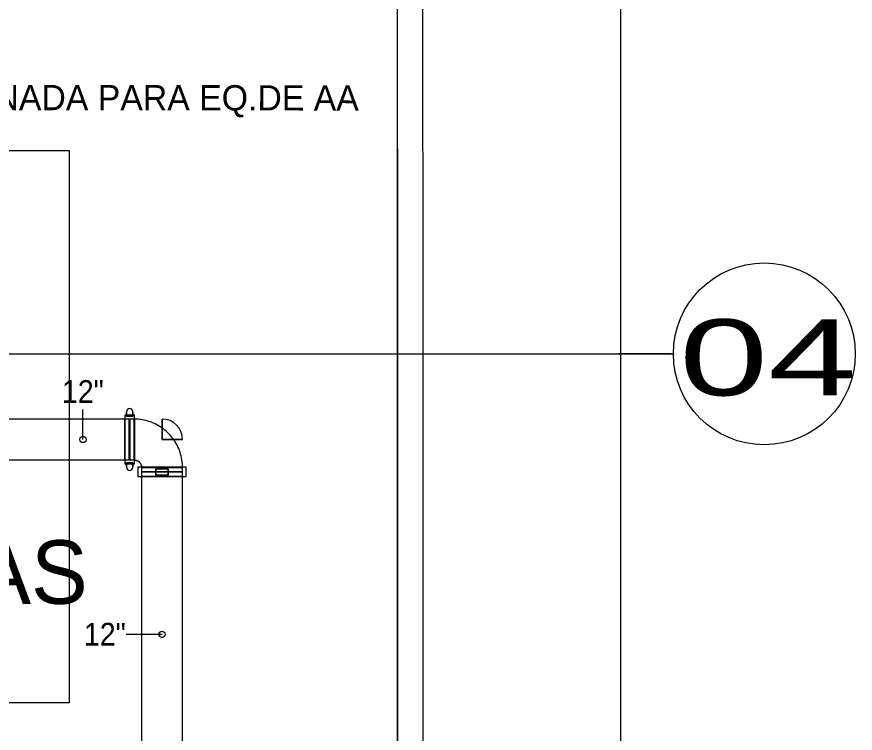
# Model space of a CAD drawing. Header units: metres. Extents: x 31.9 to 125.9, y -29 to 44.
# Drawn here: x 72.34 to 78.97, y 2.75 to 8.42 of the extents above; entities that cross this region are included whole.
import ezdxf

# ---------------------------------------------------------------- set-up
doc = ezdxf.new("R2010")
doc.units = ezdxf.units.M
for name, color, linetype, lineweight in [('ARQ', 8, 'Continuous', 0), ('P-PIPE', 7, 'Continuous', 18), ('P-PIPE-IDEN', 7, 'Continuous', 9)]:
    doc.layers.add(name, color=color, linetype=linetype, lineweight=lineweight)
doc.styles.add('ROMANS', font='arial.ttf', dxfattribs={"width": 0.7})
doc.styles.add('SansSerif', font='SANSS__.TTF', dxfattribs={"width": 0.9, "height": 0.18})
doc.styles.add('style2', font='arial.ttf', dxfattribs={"width": 1.5})
doc.dimstyles.new('1-10', dxfattribs={"dimscale": 10, "dimtxt": 0.0037, "dimasz": 0.001, "dimexe": 0.0018, "dimexo": 0.0018, "dimgap": 0.0005, "dimtad": 1, "dimzin": 4, "dimdsep": 46, "dimtxsty": 'ROMANS', "dimblk": 'ARCHTICK', "dimcen": 0.003, "dimdle": 0.0015, "dimclrd": 1, "dimclre": 1, "dimclrt": 4, "dimadec": 0, "dimazin": 0, "dimtfac": 1, "dimtix": 1, "dimtmove": 2, "dimatfit": 3, "dimldrblk": 'flecha', "dimfxl": 1, "dimtolj": 1, "dimtzin": 4, "dimarcsym": 0})

# ---------------------------------------------------------------- blocks, each defined once
blk = doc.blocks.new('_ArchTick')
at = {"layer": 'ARQ', "const_width": 0.15}
blk.add_lwpolyline([(-0.5, -0.5), (0.5, 0.5)], dxfattribs=at)
blk = doc.blocks.new('*D18')
at = {"layer": 'ARQ', "lineweight": -2, "transparency": 16777216}
for p, q in [((1984.5152, -5885.9988), (1984.0965, -5885.9988)), ((1984.1145, -5885.9838), (1984.1145, -5894.0138)), ((1984.5152, -5893.9988), (1984.0965, -5893.9988))]:
    blk.add_line(p, q, dxfattribs=at)
at = {"layer": 'ARQ', "transparency": 16777216}
for p in [(1984.5332, -5885.9988), (1984.1145, -5893.9988), (1984.5332, -5893.9988)]:
    blk.add_point(p, dxfattribs=at)
at = {"layer": 'ARQ', "lineweight": -2, "transparency": 16777216, "xscale": 0.01, "yscale": 0.01, "zscale": 0.01}
for p, rotation in [((1984.1145, -5885.9988), 90), ((1984.1145, -5893.9988), 270)]:
    blk.add_blockref('_ArchTick', p, dxfattribs=dict(at, rotation=rotation))
at = {"layer": 'ARQ', "transparency": 16777216, "insert": (1984.0906, -5889.9988), "char_height": 0.037, "attachment_point": 5, "rotation": 90, "style": 'ROMANS'}
blk.add_mtext('\\A1;8.00', dxfattribs=at)
blk = doc.blocks.new('flecha')
at = {"layer": 'ARQ', "lineweight": 0}
h = blk.add_hatch(color=256, dxfattribs=at)
h.dxf.hatch_style = 1
h.paths.add_polyline_path([(0, 0), (2.44, 0.43), (2.44, 0.02), (4, 0.03), (4, -0.03), (2.44, -0.04), (2.44, -0.43)])
at = {"layer": 'ARQ', "lineweight": 0, "flags": 128}
blk.add_lwpolyline([(0, 0), (2.44, 0.43), (2.44, 0.02), (2.44, 0.02), (4, 0.03), (4, -0.03), (2.44, -0.04), (2.44, -0.43), (0, 0)], dxfattribs=at)
blk = doc.blocks.new('*D23')
at = {"layer": 'ARQ', "lineweight": -2, "transparency": 16777216}
for p, q in [((1984.5152, -5875.8988), (1984.0965, -5875.8988)), ((1984.1145, -5875.8838), (1984.1145, -5886.0138)), ((1984.5152, -5885.9988), (1984.0965, -5885.9988))]:
    blk.add_line(p, q, dxfattribs=at)
at = {"layer": 'ARQ', "transparency": 16777216}
for p in [(1984.5332, -5875.8988), (1984.1145, -5885.9988), (1984.5332, -5885.9988)]:
    blk.add_point(p, dxfattribs=at)
at = {"layer": 'ARQ', "lineweight": -2, "transparency": 16777216, "xscale": 0.01, "yscale": 0.01, "zscale": 0.01}
for p, rotation in [((1984.1145, -5875.8988), 90), ((1984.1145, -5885.9988), 270)]:
    blk.add_blockref('_ArchTick', p, dxfattribs=dict(at, rotation=rotation))
at = {"layer": 'ARQ', "transparency": 16777216, "insert": (1984.0906, -5880.9488), "char_height": 0.037, "attachment_point": 5, "rotation": 90, "style": 'ROMANS'}
blk.add_mtext('\\A1;10.10', dxfattribs=at)
blk = doc.blocks.new('Victaulic-IPS-Elbow No 10-13 - AC-2131962-NIVEL 09')
at = {"layer": 'P-PIPE', "color": 11, "true_color": 0xff8080}
for p, q in [((-0.1619, 0.254), (-0.1619, 0.2216)), ((0, 0.254), (-0.1619, 0.254)), ((0, 0.254), (-0.1619, 0.254)), ((-0.1619, 0.2216), (0, 0.2216)), ((-0.1619, 0.2216), (0, 0.2216)), ((0, 0.2216), (-0.1619, 0.2216)), ((0, 0.2216), (-0.1619, 0.2216)), ((0.1619, 0.254), (0, 0.254)), ((0.1619, 0.254), (0, 0.254)), ((0, 0.2216), (0.1619, 0.2216)), ((0, 0.2216), (0.1619, 0.2216)), ((0.1619, 0.2216), (0, 0.2216)), ((0.1619, 0.2216), (0, 0.2216)), ((0.1619, 0.2216), (0.1619, 0.254)), ((-0.2216, 0.1619), (-0.254, 0.1619)), ((-0.254, 0.1619), (-0.254, 0)), ((-0.254, 0.1619), (-0.254, 0)), ((-0.2216, 0), (-0.2216, 0.1619)), ((-0.2216, 0), (-0.2216, 0.1619)), ((-0.2216, 0.1619), (-0.2216, 0)), ((-0.2216, 0.1619), (-0.2216, 0)), ((-0.254, 0), (-0.254, -0.1619)), ((-0.254, 0), (-0.254, -0.1619)), ((-0.2216, -0.1619), (-0.2216, 0)), ((-0.2216, -0.1619), (-0.2216, 0)), ((-0.2216, 0), (-0.2216, -0.1619)), ((-0.2216, 0), (-0.2216, -0.1619)), ((-0.254, -0.1619), (-0.2216, -0.1619))]:
    blk.add_line(p, q, dxfattribs=at)
at = {"layer": 'P-PIPE', "color": 11, "lineweight": 9, "true_color": 0xff8080}
for p, q in [((0, -0.1619), (0, 0)), ((0, 0), (0.1619, 0)), ((0.1619, 0), (0, 0)), ((0, 0), (0, -0.1619)), ((0.1619, 0), (0, 0)), ((0, 0), (0, -0.1619)), ((0, -0.1619), (0, 0)), ((0, 0), (0.1619, 0))]:
    blk.add_line(p, q, dxfattribs=at)
at = {"layer": 'P-PIPE', "color": 11, "true_color": 0xff8080, "flags": 128}
for points in [[(-0.1619, 0.2216), (-0.162, 0.2192), (-0.1621, 0.2168), (-0.1624, 0.2145), (-0.1627, 0.2121), (-0.1631, 0.2098), (-0.1636, 0.2074), (-0.1642, 0.2051), (-0.165, 0.2028), (-0.1658, 0.2006), (-0.1666, 0.1984), (-0.1676, 0.1962), (-0.1687, 0.1941), (-0.1698, 0.192), (-0.171, 0.1899), (-0.1724, 0.1879), (-0.1737, 0.186), (-0.1752, 0.1841), (-0.1767, 0.1823), (-0.1783, 0.1805), (-0.18, 0.1788), (-0.1818, 0.1772), (-0.1836, 0.1756), (-0.1855, 0.1741), (-0.1874, 0.1727), (-0.1894, 0.1714), (-0.1914, 0.1701), (-0.1935, 0.169), (-0.1956, 0.1679), (-0.1978, 0.1669), (-0.2, 0.166), (-0.2022, 0.1652), (-0.2045, 0.1644), (-0.2068, 0.1638), (-0.2091, 0.1632), (-0.2115, 0.1628), (-0.2138, 0.1624), (-0.2162, 0.1622), (-0.2186, 0.162), (-0.221, 0.1619), (-0.2216, 0.1619)], [(-0.2216, -0.1619), (-0.2063, -0.1616), (-0.191, -0.1607), (-0.1757, -0.1592), (-0.1605, -0.157), (-0.1454, -0.1543), (-0.1304, -0.1509), (-0.1156, -0.147), (-0.101, -0.1425), (-0.0865, -0.1373), (-0.0723, -0.1316), (-0.0583, -0.1254), (-0.0445, -0.1186), (-0.031, -0.1112), (-0.0179, -0.1033), (-0.0051, -0.0949), (0.0074, -0.086), (0.0196, -0.0766), (0.0313, -0.0667), (0.0426, -0.0564), (0.0535, -0.0456), (0.064, -0.0344), (0.074, -0.0228), (0.0835, -0.0107), (0.0926, 0.0016), (0.1011, 0.0144), (0.1092, 0.0275), (0.1167, 0.0408), (0.1236, 0.0545), (0.13, 0.0685), (0.1359, 0.0826), (0.1411, 0.097), (0.1458, 0.1116), (0.1499, 0.1264), (0.1534, 0.1414), (0.1563, 0.1564), (0.1586, 0.1716), (0.1603, 0.1868), (0.1614, 0.2021), (0.1619, 0.2175), (0.1619, 0.2216)]]:
    blk.add_lwpolyline(points, dxfattribs=at)
at = {"layer": 'P-PIPE', "color": 11, "lineweight": 9, "true_color": 0xff8080}
for end in [0, 360, 360, 360]:
    blk.add_arc((0, 0), 0.1619, 270, end, dxfattribs=at)
blk = doc.blocks.new('Victaulic-IPS-Rigid Coupling Style 07-W07-107 - Standard-2770566-NIVEL 09')
at = {"layer": 'P-PIPE', "color": 11, "true_color": 0xff8080}
for p, q in [((0.037338, 0.192151), (-0.037338, 0.192151)), ((-0.037338, 0.192151), (-0.037338, -0.192151)), ((-0.037338, 0.192151), (-0.037338, -0.192151)), ((0.037338, 0.161925), (-0.037338, 0.161925)), ((-0.037338, -0.161925), (-0.037338, 0.161925)), ((-0.037338, -0.161925), (-0.037338, 0.161925)), ((0.037338, -0.192151), (0.037338, 0.192151)), ((0.037338, -0.192151), (0.037338, 0.192151)), ((0.037338, 0.161925), (0.037338, -0.161925)), ((0.037338, 0.161925), (0.037338, -0.161925)), ((-0.024892, 0.04953), (-0.024892, -0.04953)), ((0.024892, 0.04953), (-0.024892, 0.04953)), ((0.024892, 0.04953), (-0.024892, 0.04953)), ((0.024892, 0.04953), (-0.024892, 0.04953)), ((-0.024892, 0.04953), (0.024892, 0.04953)), ((-0.024892, -0.04953), (-0.024892, 0.04953)), ((-0.024892, -0.04953), (-0.024892, 0.04953)), ((0.024892, -0.04953), (0.024892, 0.04953)), ((0.024892, 0.04953), (0.024892, -0.04953)), ((0.024892, 0.04953), (0.024892, -0.04953)), ((-0.024892, -0.04953), (0.024892, -0.04953)), ((0.024892, -0.04953), (-0.024892, -0.04953)), ((-0.024892, -0.04953), (0.024892, -0.04953)), ((-0.024892, -0.04953), (0.024892, -0.04953)), ((-0.037338, -0.161925), (0.037338, -0.161925)), ((-0.037338, -0.192151), (0.037338, -0.192151))]:
    blk.add_line(p, q, dxfattribs=at)
blk = doc.blocks.new('Victaulic-IPS-Rigid Coupling Style 07-W07-107 - Standard-2770577-NIVEL 09')
at = {"layer": 'P-PIPE', "color": 11, "true_color": 0xff8080}
for p, q in [((-0.0249, 0.1857), (-0.0249, 0.2196)), ((-0.0249, 0.2196), (-0.0249, 0.1857)), ((0.0249, 0.2196), (0.0249, 0.1857)), ((0.0249, 0.1857), (0.0249, 0.2196)), ((0.0373, 0.1922), (-0.0373, 0.1922)), ((-0.0373, 0.1922), (-0.0373, -0.1922)), ((-0.0373, 0.1922), (-0.0373, -0.1922)), ((0.0373, 0.1619), (-0.0373, 0.1619)), ((-0.0373, -0.1619), (-0.0373, 0.1619)), ((-0.0373, -0.1619), (-0.0373, 0.1619)), ((0.0249, 0.1922), (-0.0249, 0.1922)), ((-0.0249, 0.1857), (-0.0249, 0.1922)), ((-0.0249, 0.1857), (-0.0249, 0.1922)), ((0.0249, 0.1857), (-0.0249, 0.1857)), ((-0.0249, 0.1857), (0.0249, 0.1857)), ((0.0249, 0.1922), (0.0249, 0.1857)), ((0.0249, 0.1922), (0.0249, 0.1857)), ((0.0373, -0.1922), (0.0373, 0.1922)), ((0.0373, -0.1922), (0.0373, 0.1922)), ((0.0373, 0.1619), (0.0373, -0.1619)), ((0.0373, 0.1619), (0.0373, -0.1619)), ((-0.0373, -0.1619), (0.0373, -0.1619)), ((-0.0373, -0.1922), (0.0373, -0.1922)), ((-0.0249, -0.2196), (-0.0249, -0.1857)), ((-0.0249, -0.1857), (0.0249, -0.1857)), ((0.0249, -0.1857), (-0.0249, -0.1857)), ((-0.0249, -0.1857), (-0.0249, -0.2196)), ((-0.0249, -0.1922), (-0.0249, -0.1857)), ((-0.0249, -0.1922), (-0.0249, -0.1857)), ((-0.0249, -0.1922), (0.0249, -0.1922)), ((0.0249, -0.1857), (0.0249, -0.2196)), ((0.0249, -0.2196), (0.0249, -0.1857)), ((0.0249, -0.1857), (0.0249, -0.1922)), ((0.0249, -0.1857), (0.0249, -0.1922))]:
    blk.add_line(p, q, dxfattribs=at)
for centre, start, end in [((0, 0.2196), 0, 180), ((0, 0.2196), 0, 180), ((0, -0.2196), 180, 0), ((0, -0.2196), 180, 360)]:
    blk.add_arc(centre, 0.0249, start, end, dxfattribs=at)
blk = doc.blocks.new('Estructura cubierta')
at = {"layer": 'ARQ'}
blk.add_line((1953.3625, -5885.9988), (1984.5332, -5885.9988), dxfattribs=at)
blk.add_circle((1985.253, -5885.9988), 0.7198, dxfattribs=at)
at = {"layer": 'ARQ', "style": 'style2', "width": 1.5}
blk.add_text('04', height=0.60307, rotation=0.02931, dxfattribs=at).set_placement((1984.5799, -5886.3285))
at = {"layer": 'ARQ'}
for base, p1, p2, picture, middle in [((1984.1145, -5885.9988), (1984.5332, -5875.8988), (1984.5332, -5885.9988), '*D23', (1984.0906, -5880.9488)), ((1984.1145, -5893.9988), (1984.5332, -5885.9988), (1984.5332, -5893.9988), '*D18', (1984.0906, -5889.9988))]:
    dim = blk.add_linear_dim(base=base, p1=p1, p2=p2, angle=90, dimstyle='1-10', dxfattribs=at)
    dim.commit()
    dim.dimension.update_dxf_attribs({"geometry": picture, "text_midpoint": middle})
blk = doc.blocks.new('PISO 9')
at = {"layer": 'ARQ'}
for points in [[(337.4463, -2807.9746), (322.593, -2807.9746), (322.5931, -2862.4306), (337.4463, -2862.4306), (337.4463, -2860.0706), (340.0456, -2860.0706), (340.0456, -2862.4306), (347.2883, -2862.4305), (347.2883, -2860.0706), (349.8843, -2860.0706), (349.8843, -2862.4306), (354.1855, -2862.4306), (354.1855, -2861.6702), (354.1897, -2861.6702), (354.1871, -2807.9806), (340.0455, -2807.9806), (340.0455, -2809.6515), (337.4463, -2809.6515), (337.4463, -2807.9746)], [(353.9874, -2856.369), (353.9871, -2808.1246), (351.0593, -2808.1246), (351.0593, -2808.3557)]]:
    blk.add_lwpolyline(points, dxfattribs=at)
for points in [[(337.2463, -2808.1746), (322.793, -2808.1746), (322.7931, -2862.2306), (337.2463, -2862.2306), (337.2463, -2859.8706), (340.2456, -2859.8706), (340.2456, -2862.2306), (347.0883, -2862.2305), (347.0883, -2859.8706), (350.0843, -2859.8706), (350.0843, -2862.2306), (353.9855, -2862.2306), (353.9855, -2861.4705), (353.9897, -2861.4705), (353.9871, -2808.1307), (340.1955, -2808.1306), (340.1955, -2809.8514), (337.2463, -2809.8515)], [(346.9634, -2834.8213), (351.3866, -2834.8213), (351.3866, -2839.1932), (346.9634, -2839.1932)]]:
    blk.add_lwpolyline(points, close=True, dxfattribs=at)
blk.add_blockref('Estructura cubierta', (-1628.3638, 3049.5683), dxfattribs=at)
for s, height, rotation, p in [('LINEA DELIMITANTE DE AREA DESTINADA PARA EQ.DE AA', 0.2, 359.93314, (346.0708, -2834.4957)), ('MAQUINAS', 0.50334, 0.01143, (347.9447, -2838.4103))]:
    blk.add_text(s, height=height, rotation=rotation, dxfattribs=at).set_placement(p)

msp = doc.modelspace()

# ---------------------------------------------------------------- linework, layer by layer
at = {"layer": 'P-PIPE', "color": 11, "true_color": 0xff8080}
for p, q in [((73.2289, 5.2353), (72.195, 5.2353)), ((73.2289, 4.9114), (73.2289, 5.2353)), ((72.195, 4.9114), (73.2289, 4.9114)), ((73.326, 4.8143), (73.326, 2.3714)), ((73.6499, 4.8143), (73.326, 4.8143)), ((73.6499, 2.3714), (73.6499, 4.8143))]:
    msp.add_line(p, q, dxfattribs=at)
at = {"layer": 'P-PIPE-IDEN'}
for p, q in [((72.862, 5.0734), (72.862, 5.3099)), ((73.488, 3.531), (73.203, 3.531))]:
    msp.add_line(p, q, dxfattribs=at)
for centre in [(72.862, 5.0734), (73.488, 3.531)]:
    msp.add_circle(centre, 0.025, dxfattribs=at)

# ---------------------------------------------------------------- block references
at = {"layer": 'ARQ', "linetype": 'Continuous'}
msp.add_blockref('PISO 9', (-278.6348, 2842.1819), dxfattribs=at)
at = {"layer": 'P-PIPE', "color": 11, "true_color": 0xff8080}
for name, p, rotation in [('Victaulic-IPS-Rigid Coupling Style 07-W07-107 - Standard-2770577-NIVEL 09', (73.2314, 5.0734), 180), ('Victaulic-IPS-Elbow No 10-13 - AC-2131962-NIVEL 09', (73.488, 5.0734), 90), ('Victaulic-IPS-Rigid Coupling Style 07-W07-107 - Standard-2770566-NIVEL 09', (73.488, 4.8168), 270)]:
    msp.add_blockref(name, p, dxfattribs=dict(at, rotation=rotation))

# ---------------------------------------------------------------- texts
at = {"layer": 'P-PIPE-IDEN', "char_height": 0.18, "width": 0.396835, "attachment_point": 1, "style": 'SansSerif'}
for insert in [(72.6951, 5.5434), (72.8691, 3.622)]:
    msp.add_mtext('12"', dxfattribs=dict(at, insert=insert))

doc.saveas('drawing.dxf')
